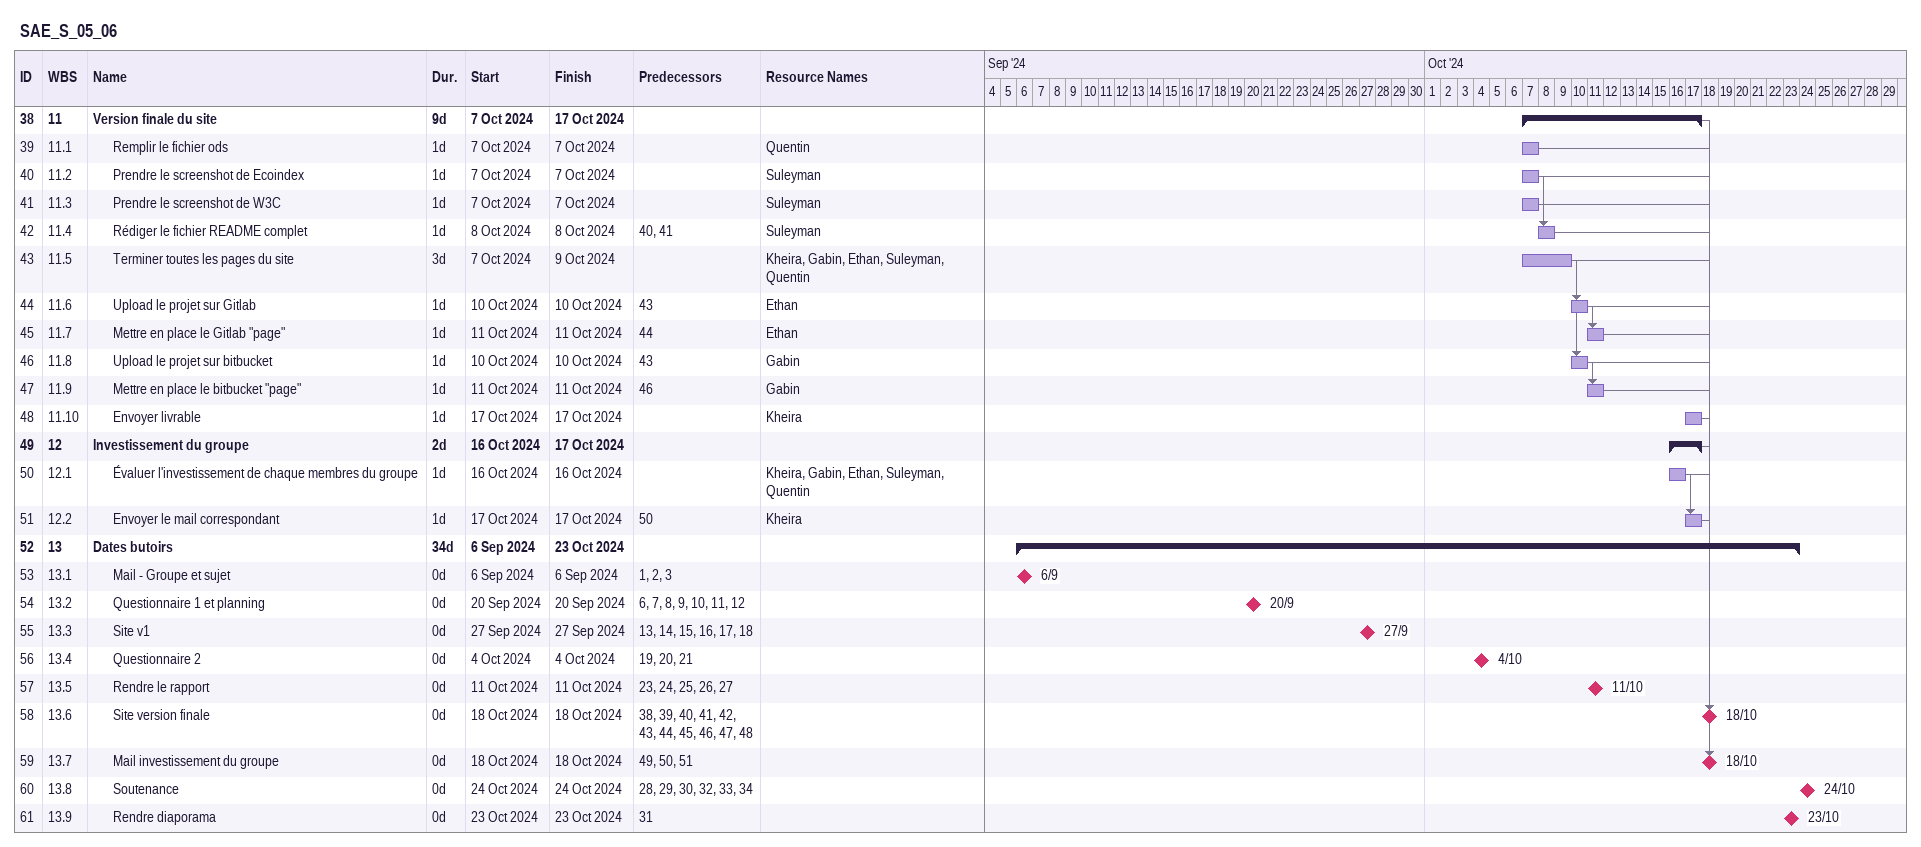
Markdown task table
SAE_S_05_06

| ID | WBS | Task | Duration | Start | Finish | Predecessors | Resources |
|---|---|---|---|---|---|---|---|
| 38 | 11 | **Version finale du site** | 9d | 2024-10-07 | 2024-10-17 |  |  |
| 39 | 11.1 | Remplir le fichier ods | 1d | 2024-10-07 | 2024-10-07 |  | Quentin |
| 40 | 11.2 | Prendre le screenshot de Ecoindex | 1d | 2024-10-07 | 2024-10-07 |  | Suleyman |
| 41 | 11.3 | Prendre le screenshot de W3C | 1d | 2024-10-07 | 2024-10-07 |  | Suleyman |
| 42 | 11.4 | Rédiger le fichier README complet | 1d | 2024-10-08 | 2024-10-08 | 40, 41 | Suleyman |
| 43 | 11.5 | Terminer toutes les pages du site | 3d | 2024-10-07 | 2024-10-09 |  | Kheira, Gabin, Ethan, Suleyman, Quentin |
| 44 | 11.6 | Upload le projet sur Gitlab | 1d | 2024-10-10 | 2024-10-10 | 43 | Ethan |
| 45 | 11.7 | Mettre en place le Gitlab "page" | 1d | 2024-10-11 | 2024-10-11 | 44 | Ethan |
| 46 | 11.8 | Upload le projet sur bitbucket | 1d | 2024-10-10 | 2024-10-10 | 43 | Gabin |
| 47 | 11.9 | Mettre en place le bitbucket "page" | 1d | 2024-10-11 | 2024-10-11 | 46 | Gabin |
| 48 | 11.10 | Envoyer livrable | 1d | 2024-10-17 | 2024-10-17 |  | Kheira |
| 49 | 12 | **Investissement du groupe** | 2d | 2024-10-16 | 2024-10-17 |  |  |
| 50 | 12.1 | Évaluer l'investissement de chaque membres du groupe | 1d | 2024-10-16 | 2024-10-16 |  | Kheira, Gabin, Ethan, Suleyman, Quentin |
| 51 | 12.2 | Envoyer le mail correspondant | 1d | 2024-10-17 | 2024-10-17 | 50 | Kheira |
| 52 | 13 | **Dates butoirs** | 34d | 2024-09-06 | 2024-10-23 |  |  |
| 53 | 13.1 | Mail - Groupe et sujet | 0d | 2024-09-06 | 2024-09-06 | 1, 2, 3 |  |
| 54 | 13.2 | Questionnaire 1 et planning | 0d | 2024-09-20 | 2024-09-20 | 6, 7, 8, 9, 10, 11, 12 |  |
| 55 | 13.3 | Site v1 | 0d | 2024-09-27 | 2024-09-27 | 13, 14, 15, 16, 17, 18 |  |
| 56 | 13.4 | Questionnaire 2 | 0d | 2024-10-04 | 2024-10-04 | 19, 20, 21 |  |
| 57 | 13.5 | Rendre le rapport | 0d | 2024-10-11 | 2024-10-11 | 23, 24, 25, 26, 27 |  |
| 58 | 13.6 | Site version finale | 0d | 2024-10-18 | 2024-10-18 | 38, 39, 40, 41, 42, 43, 44, 45, 46, 47, 48 |  |
| 59 | 13.7 | Mail investissement du groupe | 0d | 2024-10-18 | 2024-10-18 | 49, 50, 51 |  |
| 60 | 13.8 | Soutenance | 0d | 2024-10-24 | 2024-10-24 | 28, 29, 30, 32, 33, 34 |  |
| 61 | 13.9 | Rendre diaporama | 0d | 2024-10-23 | 2024-10-23 | 31 |  |
